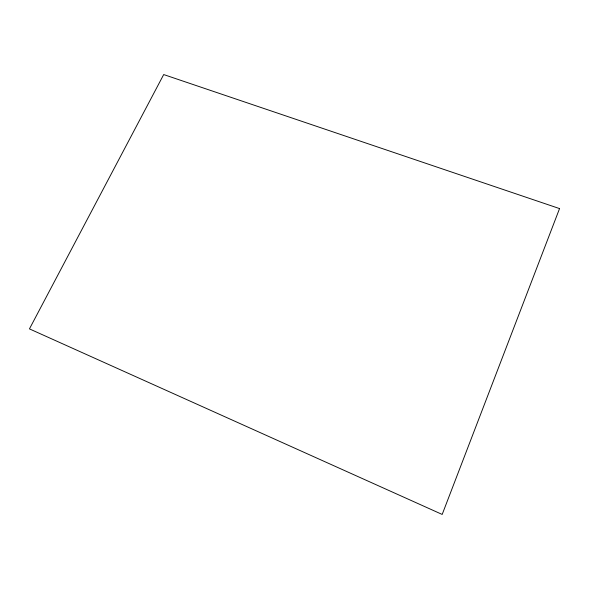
<?xml version="1.0" encoding="UTF-8"?>
<svg xmlns="http://www.w3.org/2000/svg" width="589" height="589" viewBox="0 0 589 589"><rect width="100%" height="100%" fill="white"/><g stroke="black" fill="none" stroke-linecap="round" stroke-linejoin="round"><path stroke-width="0.88" d="M559.55 208.587L442.184 514.44L29.45 328.883L163.698 74.56L559.55 208.587"/></g></svg>
